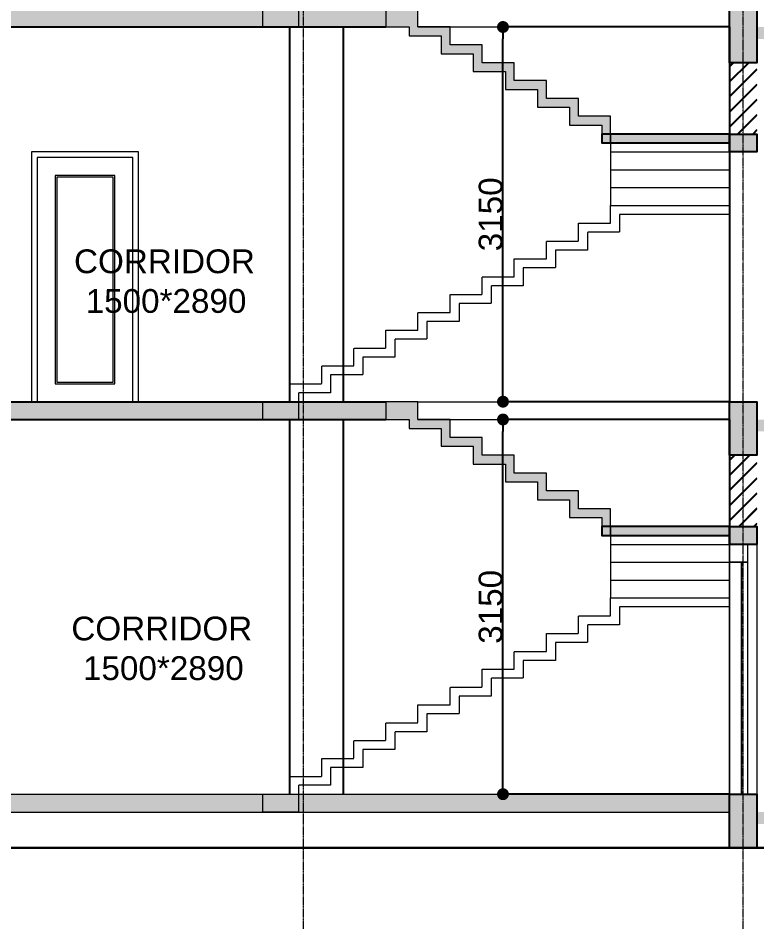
# Model space of a CAD drawing. Header units: millimetres. Extents: x -425671 to 598394, y -194194 to 343585.
# Drawn here: x 50486 to 56699, y 236118 to 243717 of the extents above; entities that cross this region are included whole.
import ezdxf

# ---------------------------------------------------------------- set-up
doc = ezdxf.new("R2010")
doc.units = ezdxf.units.MM
for name, pattern in [('ACAD_ISO10W100', [18, 12, -3, 0, -3]), ('DOT3', [0.06, 0, -0.06]), ('HIDDEN', [9.525, 6.35, -3.175])]:
    doc.linetypes.add(name, pattern=pattern)
for name, color, linetype, lineweight in [('230mm Wall', 250, 'Continuous', 25), ('Centre line', 30, 'Continuous', 9), ('Column', 250, 'Continuous', 25), ('Door', 250, 'Continuous', 15), ('GROUND', 250, 'Continuous', 30), ('Hatch', 250, 'Continuous', 5), ('Hidden', 250, 'Continuous', 5), ('Level', 250, 'Continuous', 13), ('S-DIM', 30, 'Continuous', 13), ('Staircase', 250, 'Continuous', 9), ('TEXT', 30, 'DOT3', 9)]:
    doc.layers.add(name, color=color, linetype=linetype, lineweight=lineweight)
doc.layers.add('Slab', color=250, linetype='Continuous')
doc.styles.get("Standard").update_dxf_attribs({"font": 'arial.ttf'})
doc.dimstyles.new('ISO-25', dxfattribs={"dimtxt": 200, "dimasz": 180, "dimexe": 1.25, "dimexo": 0.625, "dimtad": 1, "dimtxsty": 'Standard', "dimblk": 'DOT', "dimcen": 2.5, "dimadec": 0, "dimazin": 0, "dimtfac": 1, "dimtmove": 0, "dimatfit": 3, "dimfxl": 0, "dimarcsym": 0})

# ---------------------------------------------------------------- blocks, each defined once
blk = doc.blocks.new('900 door')
at = {"layer": 'Door', "linetype": 'Continuous'}
for points in [[(543922.8, -472300), (543922.8, -470200), (544822.8, -470200), (544822.8, -472300)], [(543970.8, -472300), (543970.8, -470248), (544774.8, -470248), (544774.8, -472300)]]:
    blk.add_lwpolyline(points, dxfattribs=at)
for points in [[(544120.8, -470398), (544624.8, -470398), (544624.8, -472150), (544120.8, -472150)], [(544135.8, -470413), (544609.8, -470413), (544609.8, -472135), (544135.8, -472135)]]:
    blk.add_lwpolyline(points, close=True, dxfattribs=at)
blk = doc.blocks.new('_Dot')
at = {"color": 0, "linetype": 'ByBlock', "lineweight": -2}
blk.add_line((-0.5, 0), (-1, 0), dxfattribs=at)
at = {"color": 0, "linetype": 'ByBlock', "const_width": 0.5}
blk.add_lwpolyline([(-0.25, 0, 1), (0.25, 0, 1)], format="xyb", close=True, dxfattribs=at)
blk = doc.blocks.new('*D259')
at = {"layer": 'Defpoints', "color": 0, "transparency": 16777216}
for p in [(54563.7, 240342.3), (56469, 240342.3), (56469, 237192.3)]:
    blk.add_point(p, dxfattribs=at)
at = {"layer": 'S-DIM', "color": 0, "lineweight": -2, "transparency": 16777216}
for p, q in [((56468.4, 240342.3), (54562.5, 240342.3)), ((54563.7, 237292.3), (54563.7, 240242.3)), ((56468.4, 237192.3), (54562.5, 237192.3))]:
    blk.add_line(p, q, dxfattribs=at)
at = {"layer": 'S-DIM', "color": 0, "lineweight": -2, "transparency": 16777216, "xscale": 100, "yscale": 100, "zscale": 100}
for p, rotation in [((54563.7, 240342.3), 90), ((54563.7, 237192.3), 270)]:
    blk.add_blockref('_Dot', p, dxfattribs=dict(at, rotation=rotation))
at = {"layer": 'S-DIM', "color": 0, "transparency": 16777216, "insert": (54460.9, 238767.3), "char_height": 200, "attachment_point": 5, "rotation": 90}
blk.add_mtext('3150', dxfattribs=at)
blk = doc.blocks.new('*D260')
at = {"layer": 'Defpoints', "color": 0, "transparency": 16777216}
for p in [(54563.7, 243642.3), (56469, 243642.3), (56469, 240492.3)]:
    blk.add_point(p, dxfattribs=at)
at = {"layer": 'S-DIM', "color": 0, "lineweight": -2, "transparency": 16777216}
for p, q in [((56468.4, 243642.3), (54562.5, 243642.3)), ((54563.7, 240592.3), (54563.7, 243542.3)), ((56468.4, 240492.3), (54562.5, 240492.3))]:
    blk.add_line(p, q, dxfattribs=at)
at = {"layer": 'S-DIM', "color": 0, "lineweight": -2, "transparency": 16777216, "xscale": 100, "yscale": 100, "zscale": 100}
for p, rotation in [((54563.7, 243642.3), 90), ((54563.7, 240492.3), 270)]:
    blk.add_blockref('_Dot', p, dxfattribs=dict(at, rotation=rotation))
at = {"layer": 'S-DIM', "color": 0, "transparency": 16777216, "insert": (54460.9, 242067.3), "char_height": 200, "attachment_point": 5, "rotation": 90}
blk.add_mtext('3150', dxfattribs=at)

msp = doc.modelspace()

# ---------------------------------------------------------------- hatches: boundary and pattern name
at = {"layer": 'Hatch', "transparency": 33554687}
h = msp.add_hatch(dxfattribs=at)
h.set_pattern_fill('JIS_RC_15', color=256, scale=6)
h.set_pattern_definition([(45, (-4774807.05, -1912552.58), (-63.6396103, 63.6396103), []), (45, (-4774802.7, -1912552.58), (-63.6396103, 63.6396103), []), (45, (-4774798.35, -1912552.58), (-63.6396103, 63.6396103), [])])
h.paths.add_polyline_path([(58429.03, 239292.316), (58199.03, 239292.316), (58199.03, 237192.316), (58429.03, 237192.316)])
h.paths.add_polyline_path([(58429.03, 240042.316), (58199.03, 240042.316), (58199.03, 239842.316), (58429.03, 239842.316)])
h.paths.add_polyline_path([(58429.03, 242592.316), (58199.03, 242592.316), (58199.03, 240492.316), (58429.03, 240492.316)])
h.paths.add_polyline_path([(58429.03, 245892.316), (58199.03, 245892.316), (58199.03, 243792.316), (58429.03, 243792.316)])
h.paths.add_polyline_path([(58429.03, 249192.316), (58199.03, 249192.316), (58199.03, 247092.316), (58429.03, 247092.316)])
h.paths.add_polyline_path([(58429.03, 249942.316), (58199.03, 249942.316), (58199.03, 249742.316), (58429.03, 249742.316)])
h.paths.add_polyline_path([(56699.03, 249942.316), (56469.03, 249942.316), (56469.03, 249342.316), (56699.03, 249342.316)])
h.paths.add_polyline_path([(56699.03, 249192.316), (56469.03, 249192.316), (56469.03, 247092.316), (56699.03, 247092.316)])
h.paths.add_polyline_path([(50269.03, 249942.316), (50039.03, 249942.316), (50039.03, 249342.316), (50269.03, 249342.316)])
h.paths.add_polyline_path([(50269.03, 246642.316), (50039.03, 246642.316), (50039.03, 246042.316), (50269.03, 246042.316)])
h.paths.add_polyline_path([(56699.03, 246642.316), (56469.03, 246642.316), (56469.03, 246042.316), (56699.03, 246042.316)])
h.paths.add_polyline_path([(56699.03, 243342.316), (56469.03, 243342.316), (56469.03, 242742.316), (56699.03, 242742.316)])
h.paths.add_polyline_path([(50269.03, 243342.316), (50039.03, 243342.316), (50039.03, 242742.316), (50269.03, 242742.316)])
h.paths.add_polyline_path([(50269.03, 240042.316), (50039.03, 240042.316), (50039.03, 239442.316), (50269.03, 239442.316)])
h.paths.add_polyline_path([(56699.03, 240042.316), (56469.03, 240042.316), (56469.03, 239442.316), (56699.03, 239442.316)])
at = {"layer": 'Slab', "transparency": 33554687}
h = msp.add_hatch(color=256, dxfattribs=at)
h.dxf.hatch_style = 1
h.paths.add_polyline_path([(50269.03, 246042.316), (50039.03, 246042.316), (50039.03, 245892.316), (50269.03, 245892.316)])
h.paths.add_polyline_path([(50269.03, 247092.316), (50039.03, 247092.316), (50039.03, 246942.316), (50039.03, 246942.316), (50039.03, 246642.316), (50269.03, 246642.316)])
h.paths.add_polyline_path([(53579.03, 247092.316), (50269.03, 247092.316), (50269.03, 246942.316), (53579.03, 246942.316)])
h.paths.add_polyline_path([(53849.03, 247092.316), (53579.03, 247092.316), (53579.03, 246942.316), (53774.03, 246942.316), (53774.03, 246867.316), (54044.03, 246867.316), (54044.03, 246717.316), (54314.03, 246717.316), (54314.03, 246567.316), (54584.03, 246567.316), (54584.03, 246417.316), (54854.03, 246417.316), (54854.03, 246267.316), (55124.03, 246267.316), (55124.03, 246117.316), (55394.03, 246117.316), (55394.03, 245967.316), (55469.03, 245967.316), (55469.03, 246192.316), (55199.03, 246192.316), (55199.03, 246342.316), (54929.03, 246342.316), (54929.03, 246492.316), (54659.03, 246492.316), (54659.03, 246642.316), (54389.03, 246642.316), (54389.03, 246792.316), (54119.03, 246792.316), (54119.03, 246942.316), (53849.03, 246942.316)])
h.paths.add_polyline_path([(56699.03, 247092.316), (56469.03, 247092.316), (56469.03, 246642.316), (56699.03, 246642.316)])
h.paths.add_polyline_path([(58199.03, 247092.316), (56699.03, 247092.316), (56699.03, 246942.316), (58199.03, 246942.316)])
h.paths.add_polyline_path([(58429.03, 246942.316), (58429.03, 247092.316), (58199.03, 247092.316), (58199.03, 246642.316), (58429.03, 246642.316)])
h.paths.add_polyline_path([(58429.03, 246442.316), (58199.03, 246442.316), (58199.03, 246342.316), (58429.03, 246342.316)])
h.paths.add_polyline_path([(58879.03, 246392.316), (58729.03, 246442.316), (58429.03, 246442.316), (58429.03, 246342.316), (58879.03, 246342.316)])
h.paths.add_polyline_path([(58429.03, 246042.316), (58199.03, 246042.316), (58199.03, 245892.316), (58429.03, 245892.316)])
h.paths.add_polyline_path([(56699.03, 246042.316), (56469.03, 246042.316), (56469.03, 245892.316), (56699.03, 245892.316)])
h.paths.add_polyline_path([(56469.03, 250392.316), (50269.03, 250392.316), (50269.03, 250242.316), (56469.03, 250242.316)])
h.paths.add_polyline_path([(56699.03, 250392.316), (56469.03, 250392.316), (56469.03, 249942.316), (56699.03, 249942.316)])
h.paths.add_polyline_path([(58199.03, 250392.316), (56699.03, 250392.316), (56699.03, 250242.316), (58199.03, 250242.316)])
h.paths.add_polyline_path([(58429.03, 250392.316), (58199.03, 250392.316), (58199.03, 250242.316), (58199.03, 249942.316), (58429.03, 249942.316)])
h.paths.add_polyline_path([(58429.03, 249742.316), (58199.03, 249742.316), (58199.03, 249642.316), (58429.03, 249642.316)])
h.paths.add_polyline_path([(58879.03, 249692.316), (58729.03, 249742.316), (58429.03, 249742.316), (58429.03, 249642.316), (58879.03, 249642.316)])
h.paths.add_polyline_path([(58429.03, 250492.316), (58199.03, 250492.316), (58199.03, 250392.316), (58429.03, 250392.316)])
h.paths.add_polyline_path([(58429.03, 249342.316), (58199.03, 249342.316), (58199.03, 249192.316), (58429.03, 249192.316)])
h.paths.add_polyline_path([(56699.03, 249342.316), (56469.03, 249342.316), (56469.03, 249192.316), (56699.03, 249192.316)])
h.paths.add_polyline_path([(50269.03, 250242.316), (50269.03, 250392.316), (50039.03, 250392.316), (50039.03, 249942.316), (50269.03, 249942.316)])
h.paths.add_polyline_path([(50269.03, 250492.316), (50039.03, 250492.316), (50039.03, 250392.316), (50269.03, 250392.316)])
h.paths.add_polyline_path([(50269.03, 249342.316), (50039.03, 249342.316), (50039.03, 249192.316), (50269.03, 249192.316)])
h.paths.add_polyline_path([(50039.03, 247092.316), (46959.03, 247092.316), (46959.03, 246942.316), (50039.03, 246942.316)])
h.paths.add_polyline_path([(50039.03, 243792.316), (46959.03, 243792.316), (46959.03, 243642.316), (50039.03, 243642.316)])
h.paths.add_polyline_path([(46959.03, 243792.316), (45614.03, 243792.316), (45614.03, 243642.316), (46959.03, 243642.316)])
h.paths.add_polyline_path([(45844.03, 243892.316), (45614.03, 243892.316), (45614.03, 243792.316), (45844.03, 243792.316)])
h.paths.add_polyline_path([(45779.03, 244792.316), (45679.03, 244792.316), (45679.03, 244732.316), (45779.03, 244732.316)])
h.paths.add_polyline_path([(45779.03, 241492.316), (45679.03, 241492.316), (45679.03, 241432.316), (45779.03, 241432.316)])
h.paths.add_polyline_path([(45844.03, 240592.316), (45614.03, 240592.316), (45614.03, 240492.316), (45844.03, 240492.316)])
h.paths.add_polyline_path([(46959.03, 240492.316), (45614.03, 240492.316), (45614.03, 240342.316), (46959.03, 240342.316)])
h.paths.add_polyline_path([(50039.03, 240492.316), (47039.03, 240492.316), (46959.03, 240492.316), (46959.03, 240342.316), (50039.03, 240342.316)])
h.paths.add_polyline_path([(50269.03, 243792.316), (50039.03, 243792.316), (50039.03, 243642.316), (50039.03, 243642.316), (50039.03, 243342.316), (50269.03, 243342.316)])
h.paths.add_polyline_path([(50269.03, 242742.316), (50039.03, 242742.316), (50039.03, 242592.316), (50269.03, 242592.316)])
h.paths.add_polyline_path([(52544.03, 243792.316), (50269.03, 243792.316), (50269.03, 243642.316), (52544.03, 243642.316)])
h.paths.add_polyline_path([(56699.03, 243642.316), (56699.03, 243792.316), (56469.03, 243792.316), (56469.03, 243342.316), (56699.03, 243342.316)])
h.paths.add_polyline_path([(58199.03, 243642.316), (56699.03, 243642.316), (56699.03, 243542.316), (58199.03, 243542.316)])
h.paths.add_polyline_path([(58429.03, 243792.316), (58199.03, 243792.316), (58199.03, 243342.316), (58429.03, 243342.316)])
h.paths.add_polyline_path([(58429.03, 243142.316), (58199.03, 243142.316), (58199.03, 243042.316), (58429.03, 243042.316)])
h.paths.add_polyline_path([(58729.03, 243142.316), (58429.03, 243142.316), (58429.03, 243042.316), (58879.03, 243042.316), (58879.03, 243092.316)])
h.paths.add_polyline_path([(58429.03, 242742.316), (58199.03, 242742.316), (58199.03, 242592.316), (58429.03, 242592.316)])
h.paths.add_polyline_path([(56699.03, 242742.316), (56469.03, 242742.316), (56469.03, 242592.316), (56699.03, 242592.316)])
h.paths.add_polyline_path([(50269.03, 240492.316), (50039.03, 240492.316), (50039.03, 240342.316), (50039.03, 240342.316), (50039.03, 240042.316), (50269.03, 240042.316)])
h.paths.add_polyline_path([(52544.03, 240492.316), (50269.03, 240492.316), (50269.03, 240342.316), (52544.03, 240342.316)])
h.paths.add_polyline_path([(52844.03, 240492.316), (52544.03, 240492.316), (52544.03, 240342.316), (52844.03, 240342.316)])
h.paths.add_polyline_path([(53579.03, 240492.316), (52844.03, 240492.316), (52844.03, 240342.316), (53579.03, 240342.316)])
h.paths.add_polyline_path([(53849.03, 240492.316), (53579.03, 240492.316), (53579.03, 240342.316), (53774.03, 240342.316), (53774.03, 240267.316), (54044.03, 240267.316), (54044.03, 240117.316), (54314.03, 240117.316), (54314.03, 239967.316), (54584.03, 239967.316), (54584.03, 239817.316), (54854.03, 239817.316), (54854.03, 239667.316), (55124.03, 239667.316), (55124.03, 239517.316), (55394.03, 239517.316), (55394.03, 239367.316), (55469.03, 239367.316), (55469.03, 239592.316), (55199.03, 239592.316), (55199.03, 239742.316), (54929.03, 239742.316), (54929.03, 239892.316), (54659.03, 239892.316), (54659.03, 240042.316), (54389.03, 240042.316), (54389.03, 240192.316), (54119.03, 240192.316), (54119.03, 240342.316), (53849.03, 240342.316)])
h.paths.add_polyline_path([(56699.03, 240342.316), (56699.03, 240492.316), (56469.03, 240492.316), (56469.03, 240042.316), (56699.03, 240042.316)])
h.paths.add_polyline_path([(58199.03, 240342.316), (56699.03, 240342.316), (56699.03, 240242.316), (58199.03, 240242.316)])
h.paths.add_polyline_path([(58429.03, 240492.316), (58199.03, 240492.316), (58199.03, 240042.316), (58429.03, 240042.316)])
h.paths.add_polyline_path([(58429.03, 239842.316), (58199.03, 239842.316), (58199.03, 239742.316), (58429.03, 239742.316)])
h.paths.add_polyline_path([(58429.03, 239442.316), (58199.03, 239442.316), (58199.03, 239292.316), (58429.03, 239292.316)])
h.paths.add_polyline_path([(56699.03, 239442.316), (56469.03, 239442.316), (56469.03, 239292.316), (56699.03, 239292.316)])
h.paths.add_polyline_path([(58199.03, 237042.316), (56699.03, 237042.316), (56699.03, 236942.316), (58199.03, 236942.316)])
h.paths.add_polyline_path([(58429.03, 237192.316), (58199.03, 237192.316), (58199.03, 236742.316), (58429.03, 236742.316)])
h.paths.add_polyline_path([(56699.03, 237192.316), (56469.03, 237192.316), (56469.03, 236742.316), (56699.03, 236742.316)])
h.paths.add_polyline_path([(56469.03, 237192.316), (52844.03, 237192.316), (52844.03, 237042.316), (56469.03, 237042.316)])
h.paths.add_polyline_path([(52844.03, 237192.316), (52544.03, 237192.316), (52544.03, 237042.316), (52844.03, 237042.316)])
h.paths.add_polyline_path([(52544.03, 237192.316), (50269.03, 237192.316), (50269.03, 237042.316), (52544.03, 237042.316)])
h.paths.add_polyline_path([(50269.03, 237192.316), (50039.03, 237192.316), (50039.03, 236742.316), (50269.03, 236742.316)])
h.paths.add_polyline_path([(50269.03, 239442.316), (50039.03, 239442.316), (50039.03, 239292.316), (50269.03, 239292.316)])
h.paths.add_polyline_path([(46959.03, 247092.316), (45614.03, 247092.316), (45614.03, 246942.316), (46959.03, 246942.316)])
h.paths.add_polyline_path([(50204.03, 251292.316), (50104.03, 251292.316), (50104.03, 251232.316), (50204.03, 251232.316)])
h.paths.add_polyline_path([(58364.03, 251292.316), (58264.03, 251292.316), (58264.03, 251232.316), (58364.03, 251232.316)])
h = msp.add_hatch(color=256, dxfattribs=at)
h.dxf.hatch_style = 1
h.paths.add_polyline_path([(56469.03, 245967.316), (56469.03, 246042.316), (55469.03, 246042.316), (55469.03, 245967.316)])
h.paths.add_polyline_path([(56469.03, 242667.316), (56469.03, 242742.316), (55469.03, 242742.316), (55469.03, 242667.316)])
h.paths.add_polyline_path([(56469.03, 239367.316), (56469.03, 239442.316), (55469.03, 239442.316), (55469.03, 239367.316)])
h = msp.add_hatch(color=256, dxfattribs=at)
h.dxf.hatch_style = 1
h.paths.add_polyline_path([(54119.03, 243642.316), (53849.03, 243642.316), (53849.03, 243792.316), (53579.03, 243792.316), (53579.03, 243642.316), (53774.03, 243642.316), (53774.03, 243567.316), (54044.03, 243567.316), (54044.03, 243417.316), (54314.03, 243417.316), (54314.03, 243267.316), (54584.03, 243267.316), (54584.03, 243117.316), (54854.03, 243117.316), (54854.03, 242967.316), (55124.03, 242967.316), (55124.03, 242817.316), (55394.03, 242817.316), (55394.03, 242667.316), (55469.03, 242667.316), (55469.03, 242892.316), (55199.03, 242892.316), (55199.03, 243042.316), (54929.03, 243042.316), (54929.03, 243192.316), (54659.03, 243192.316), (54659.03, 243342.316), (54389.03, 243342.316), (54389.03, 243492.316), (54119.03, 243492.316)])
h.paths.add_polyline_path([(53579.03, 243792.316), (52886.524, 243792.316), (52886.524, 243642.316), (53579.03, 243642.316)])
h.paths.add_polyline_path([(52844.03, 243792.316), (52544.03, 243792.316), (52544.03, 243642.316), (52844.03, 243642.316)])
h.paths.add_polyline_path([(52886.524, 243792.316), (52844.03, 243792.316), (52844.03, 243642.316), (52886.524, 243642.316)])

# ---------------------------------------------------------------- linework, layer by layer
at = {"layer": '230mm Wall'}
for p, q in [((56469.03, 243642.316), (56469.03, 240492.316)), ((56469.03, 240342.316), (56469.03, 239292.316)), ((56699.03, 239292.316), (56469.03, 239292.316))]:
    msp.add_line(p, q, dxfattribs=at)
at = {"layer": 'Centre line', "linetype": 'ACAD_ISO10W100', "ltscale": 0.6}
for p, q in [((52886.511, 228832.337), (52886.538, 260832.337)), ((56584.023, 228832.337), (56584.05, 260832.337))]:
    msp.add_line(p, q, dxfattribs=at)
at = {"layer": 'Column'}
for p, q in [((52769.03, 243642.316), (52769.03, 240492.316)), ((53219.03, 243642.316), (53219.03, 240492.316)), ((52769.03, 240342.316), (52769.03, 237192.316)), ((53219.03, 240342.316), (53219.03, 237192.316))]:
    msp.add_line(p, q, dxfattribs=at)
at = {"layer": 'Door'}
for points in [[(56469.03, 239292.316), (56619.03, 239292.316), (56619.03, 239142.316), (56469.03, 239142.316)], [(56469.03, 239142.316), (56569.03, 239142.316), (56569.03, 237192.316), (56469.03, 237192.316)]]:
    msp.add_lwpolyline(points, close=True, dxfattribs=at)
at = {"layer": 'GROUND'}
msp.add_line((47839.03, 236742.316), (60039.03, 236742.316), dxfattribs=at)
at = {"layer": 'Hidden'}
for p, q in [((53849.03, 243642.316), (56469.03, 243642.316)), ((53849.03, 240492.316), (56469.03, 240492.316)), ((53849.03, 240342.316), (56469.03, 240342.316)), ((56469.03, 239292.316), (56469.03, 237192.316)), ((56699.03, 239292.316), (56699.03, 237042.316))]:
    msp.add_line(p, q, dxfattribs=at)
msp.add_lwpolyline([(56569.03, 239142.316), (56619.03, 239142.316), (56619.03, 237192.316), (56569.03, 237192.316)], close=True, dxfattribs=at)
at = {"layer": 'Level', "ltscale": 0.2}
for p, q in [((50269.03, 237192.316), (56699.03, 237192.316)), ((50269.03, 237042.316), (56469.03, 237042.316))]:
    msp.add_line(p, q, dxfattribs=at)
at = {"layer": 'Slab'}
for p, q in [((50269.03, 243642.316), (53579.03, 243642.316)), ((45614.03, 240492.316), (53579.03, 240492.316)), ((50269.03, 240342.316), (53579.03, 240342.316))]:
    msp.add_line(p, q, dxfattribs=at)
at = {"layer": 'Slab', "ltscale": 0.2}
for points in [[(56469.03, 243792.316), (56699.03, 243792.316), (56699.03, 243342.316), (56469.03, 243342.316)], [(56469.03, 242742.316), (55394.03, 242742.316), (55394.03, 242667.316), (56469.03, 242667.316)], [(56469.03, 242742.316), (56699.03, 242742.316), (56699.03, 242592.316), (56469.03, 242592.316)], [(56469.03, 240492.316), (56699.03, 240492.316), (56699.03, 240042.316), (56469.03, 240042.316)], [(56469.03, 239442.316), (55394.03, 239442.316), (55394.03, 239367.316), (56469.03, 239367.316)], [(56469.03, 239442.316), (56699.03, 239442.316), (56699.03, 239292.316), (56469.03, 239292.316)], [(56469.03, 237192.316), (56699.03, 237192.316), (56699.03, 236742.316), (56469.03, 236742.316)]]:
    msp.add_lwpolyline(points, close=True, dxfattribs=at)
at = {"layer": 'Staircase', "linetype": 'HIDDEN', "ltscale": 0.2}
for p, q in [((55469.03, 242742.316), (56469.03, 242742.316)), ((55469.03, 242742.316), (55469.03, 242142.316)), ((55469.03, 242592.316), (56469.03, 242592.316)), ((55469.03, 242442.316), (56469.03, 242442.316)), ((55469.03, 242292.316), (56469.03, 242292.316)), ((55469.03, 242142.316), (56469.03, 242142.316)), ((55469.03, 239442.316), (56469.03, 239442.316)), ((55469.03, 239442.316), (55469.03, 238842.316)), ((55469.03, 239292.316), (56469.03, 239292.316)), ((55469.03, 239142.316), (56469.03, 239142.316)), ((55469.03, 238992.316), (56469.03, 238992.316)), ((55469.03, 238842.316), (56469.03, 238842.316))]:
    msp.add_line(p, q, dxfattribs=at)
for points in [[(52844.03, 243792.316), (52844.03, 243642.316), (52544.03, 243642.316), (52544.03, 243792.316)], [(56469.03, 242067.316), (55544.03, 242067.316), (55544.03, 241917.316), (55274.03, 241917.316), (55274.03, 241767.316), (55004.03, 241767.316), (55004.03, 241617.316), (54734.03, 241617.316), (54734.03, 241467.316), (54464.03, 241467.316), (54464.03, 241317.316), (54194.03, 241317.316), (54194.03, 241167.316), (53924.03, 241167.316), (53924.03, 241017.316), (53654.03, 241017.316), (53654.03, 240867.316), (53384.03, 240867.316), (53384.03, 240717.316), (53114.03, 240717.316), (53114.03, 240567.316), (52844.03, 240567.316), (52844.03, 240492.316), (52844.03, 240342.316), (52544.03, 240342.316), (52544.03, 240492.316), (52769.03, 240492.316), (52769.03, 240642.316), (53039.03, 240642.316), (53039.03, 240792.316), (53309.03, 240792.316), (53309.03, 240942.316), (53579.03, 240942.316), (53579.03, 241092.316), (53849.03, 241092.316), (53849.03, 241242.316), (54119.03, 241242.316), (54119.03, 241392.316), (54389.03, 241392.316), (54389.03, 241542.316), (54659.03, 241542.316), (54659.03, 241692.316), (54929.03, 241692.316), (54929.03, 241842.316), (55199.03, 241842.316), (55199.03, 241992.316), (55469.03, 241992.316), (55469.03, 242142.316), (56469.03, 242142.316), (56469.03, 242067.316)], [(56469.03, 238767.316), (55544.03, 238767.316), (55544.03, 238617.316), (55274.03, 238617.316), (55274.03, 238467.316), (55004.03, 238467.316), (55004.03, 238317.316), (54734.03, 238317.316), (54734.03, 238167.316), (54464.03, 238167.316), (54464.03, 238017.316), (54194.03, 238017.316), (54194.03, 237867.316), (53924.03, 237867.316), (53924.03, 237717.316), (53654.03, 237717.316), (53654.03, 237567.316), (53384.03, 237567.316), (53384.03, 237417.316), (53114.03, 237417.316), (53114.03, 237267.316), (52844.03, 237267.316), (52844.03, 237192.316), (52844.03, 237042.316), (52544.03, 237042.316), (52544.03, 237192.316), (52769.03, 237192.316), (52769.03, 237342.316), (53039.03, 237342.316), (53039.03, 237492.316), (53309.03, 237492.316), (53309.03, 237642.316), (53579.03, 237642.316), (53579.03, 237792.316), (53849.03, 237792.316), (53849.03, 237942.316), (54119.03, 237942.316), (54119.03, 238092.316), (54389.03, 238092.316), (54389.03, 238242.316), (54659.03, 238242.316), (54659.03, 238392.316), (54929.03, 238392.316), (54929.03, 238542.316), (55199.03, 238542.316), (55199.03, 238692.316), (55469.03, 238692.316), (55469.03, 238842.316), (56469.03, 238842.316), (56469.03, 238767.316)]]:
    msp.add_lwpolyline(points, dxfattribs=at)
at = {"layer": 'Staircase'}
msp.add_lwpolyline([(53579.03, 243792.316), (53579.03, 243642.316), (53774.03, 243642.316), (53774.03, 243567.316), (54044.03, 243567.316), (54044.03, 243417.316), (54314.03, 243417.316), (54314.03, 243267.316), (54584.03, 243267.316), (54584.03, 243117.316), (54854.03, 243117.316), (54854.03, 242967.316), (55124.03, 242967.316), (55124.03, 242817.316), (55394.03, 242817.316), (55394.03, 242667.316), (55469.03, 242667.316), (55469.03, 242892.316), (55199.03, 242892.316), (55199.03, 243042.316), (54929.03, 243042.316), (54929.03, 243192.316), (54659.03, 243192.316), (54659.03, 243342.316), (54389.03, 243342.316), (54389.03, 243492.316), (54119.03, 243492.316), (54119.03, 243642.316), (53849.03, 243642.316), (53849.03, 243792.316)], dxfattribs=at)
msp.add_lwpolyline([(55469.03, 239367.316), (55469.03, 239592.316), (55199.03, 239592.316), (55199.03, 239742.316), (54929.03, 239742.316), (54929.03, 239892.316), (54659.03, 239892.316), (54659.03, 240042.316), (54389.03, 240042.316), (54389.03, 240192.316), (54119.03, 240192.316), (54119.03, 240342.316), (53849.03, 240342.316), (53849.03, 240492.316), (53579.03, 240492.316), (53579.03, 240342.316), (53774.03, 240342.316), (53774.03, 240267.316), (54044.03, 240267.316), (54044.03, 240117.316), (54314.03, 240117.316), (54314.03, 239967.316), (54584.03, 239967.316), (54584.03, 239817.316), (54854.03, 239817.316), (54854.03, 239667.316), (55124.03, 239667.316), (55124.03, 239517.316), (55394.03, 239517.316), (55394.03, 239367.316)], close=True, dxfattribs=at)

# ---------------------------------------------------------------- block references
at = {"layer": 'Door', "linetype": 'Continuous', "xscale": -1}
msp.add_blockref('900 door', (595421.865, 712792.3), dxfattribs=at)

# ---------------------------------------------------------------- texts
at = {"layer": 'TEXT', "linetype": 'Continuous', "char_height": 200, "attachment_point": 1}
for insert in [(50866.696, 241772.486), (50844.15, 238685.283)]:
    msp.add_mtext_dynamic_manual_height_columns('\\pi89.8925;CORRIDOR\\P\\pi187.70969;1500*2890', width=1683.4685, gutter_width=12.5, heights=[0], dxfattribs=dict(at, insert=insert))

# ---------------------------------------------------------------- dimensions: what is measured, and where the dimension line sits
at = {"layer": 'S-DIM'}
for base, p1, p2, picture, middle in [((54563.72, 243642.316), (56469.03, 240492.316), (56469.03, 243642.316), '*D260', (54460.912, 242067.316)), ((54563.72, 240342.316), (56469.03, 237192.316), (56469.03, 240342.316), '*D259', (54460.912, 238767.316))]:
    dim = msp.add_linear_dim(base=base, p1=p1, p2=p2, angle=90, dimstyle='ISO-25', override={"dimasz": 100}, dxfattribs=at)
    dim.commit()
    dim.dimension.update_dxf_attribs({"geometry": picture, "text_midpoint": middle})

doc.saveas('drawing.dxf')
